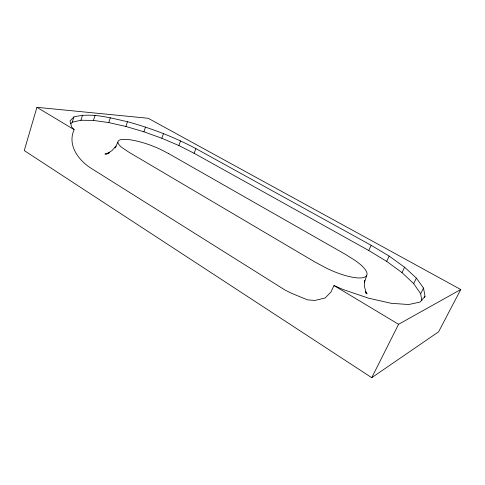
<?xml version="1.0" encoding="UTF-8"?>
<svg xmlns="http://www.w3.org/2000/svg" width="485" height="485" viewBox="0 0 485 485"><rect width="100%" height="100%" fill="white"/><g stroke="black" fill="none" stroke-linecap="round" stroke-linejoin="round"><path stroke-width="0.73" d="M36.927 107.318L24.25 150.562L371.746 377.682L438.579 331.831L460.75 289.521L148.216 118.279L36.927 107.318L74.15 129.653C67.094 144.948 78.412 160.28 91.065 168.24L285.107 290.091L291.788 293.401L307.52 299.863L314.947 300.445L325.132 297.966L330.982 292.049L333.989 285.544L342.913 289.46L368.521 298.172L391.11 303.295L408.728 304.531L420.162 302.022L425.012 296.293L423.52 288.06L416.397 278.117L404.605 267.241L389.188 256.11L371.183 245.313L195.861 148.598C174.218 136.994 151.144 128.252 127.494 121.705C110.077 117.922 91.665 112.253 73.884 116.958L70.022 120.953L71.659 127.028L74.15 129.653M70.798 123.748L72.259 122.196L73.884 116.958M72.259 122.196L80.928 120.244L82.529 115.151M366.666 275.51L364.459 282.537L364.623 280.269L364.49 286.587L366.29 293.389L365.35 291.588M80.928 120.244L93.429 120.425L95.018 115.466M93.429 120.425L108.755 122.584L110.344 117.734M108.755 122.584L125.9 126.464L127.494 121.705M125.9 126.464L143.893 131.787L145.512 127.094M421.823 300.706L420.665 293.698L413.656 283.604L401.974 272.594L386.654 261.366L368.745 250.496L194.127 153.284L178.856 145.536L161.832 138.255L163.481 133.593M178.856 145.536L180.547 140.874M194.127 153.284L195.861 148.598M368.745 250.496L371.183 245.313M386.654 261.366L389.188 256.11M401.974 272.594L404.605 267.241M117.891 142.214L115.072 147.925L116.067 146.076L111.926 150.647L106.694 153.897L108.519 153.224M413.656 283.604L416.397 278.117M371.746 377.682L398.567 324.289L460.75 289.521M420.665 293.698L423.52 288.06M424.351 297.584L425.012 296.293M109.671 152.745L104.954 154.066L107.106 153.939M143.893 131.787L161.832 138.255M333.989 285.544L398.567 324.289M366.102 292.904L367.042 293.934L365.599 291.558M168.628 153.593L160.056 149.174A30.804 7.463 19.7 0 0 125.633 139.377A30.804 7.463 19.7 0 0 122.081 147.628L129.052 152.302L314.789 261.924L326.799 268.344A36.223 10.276 24.5 0 0 363.72 277.487A36.223 10.276 24.5 0 0 354.996 260.372L345.102 254.182L168.628 153.593"/></g></svg>
